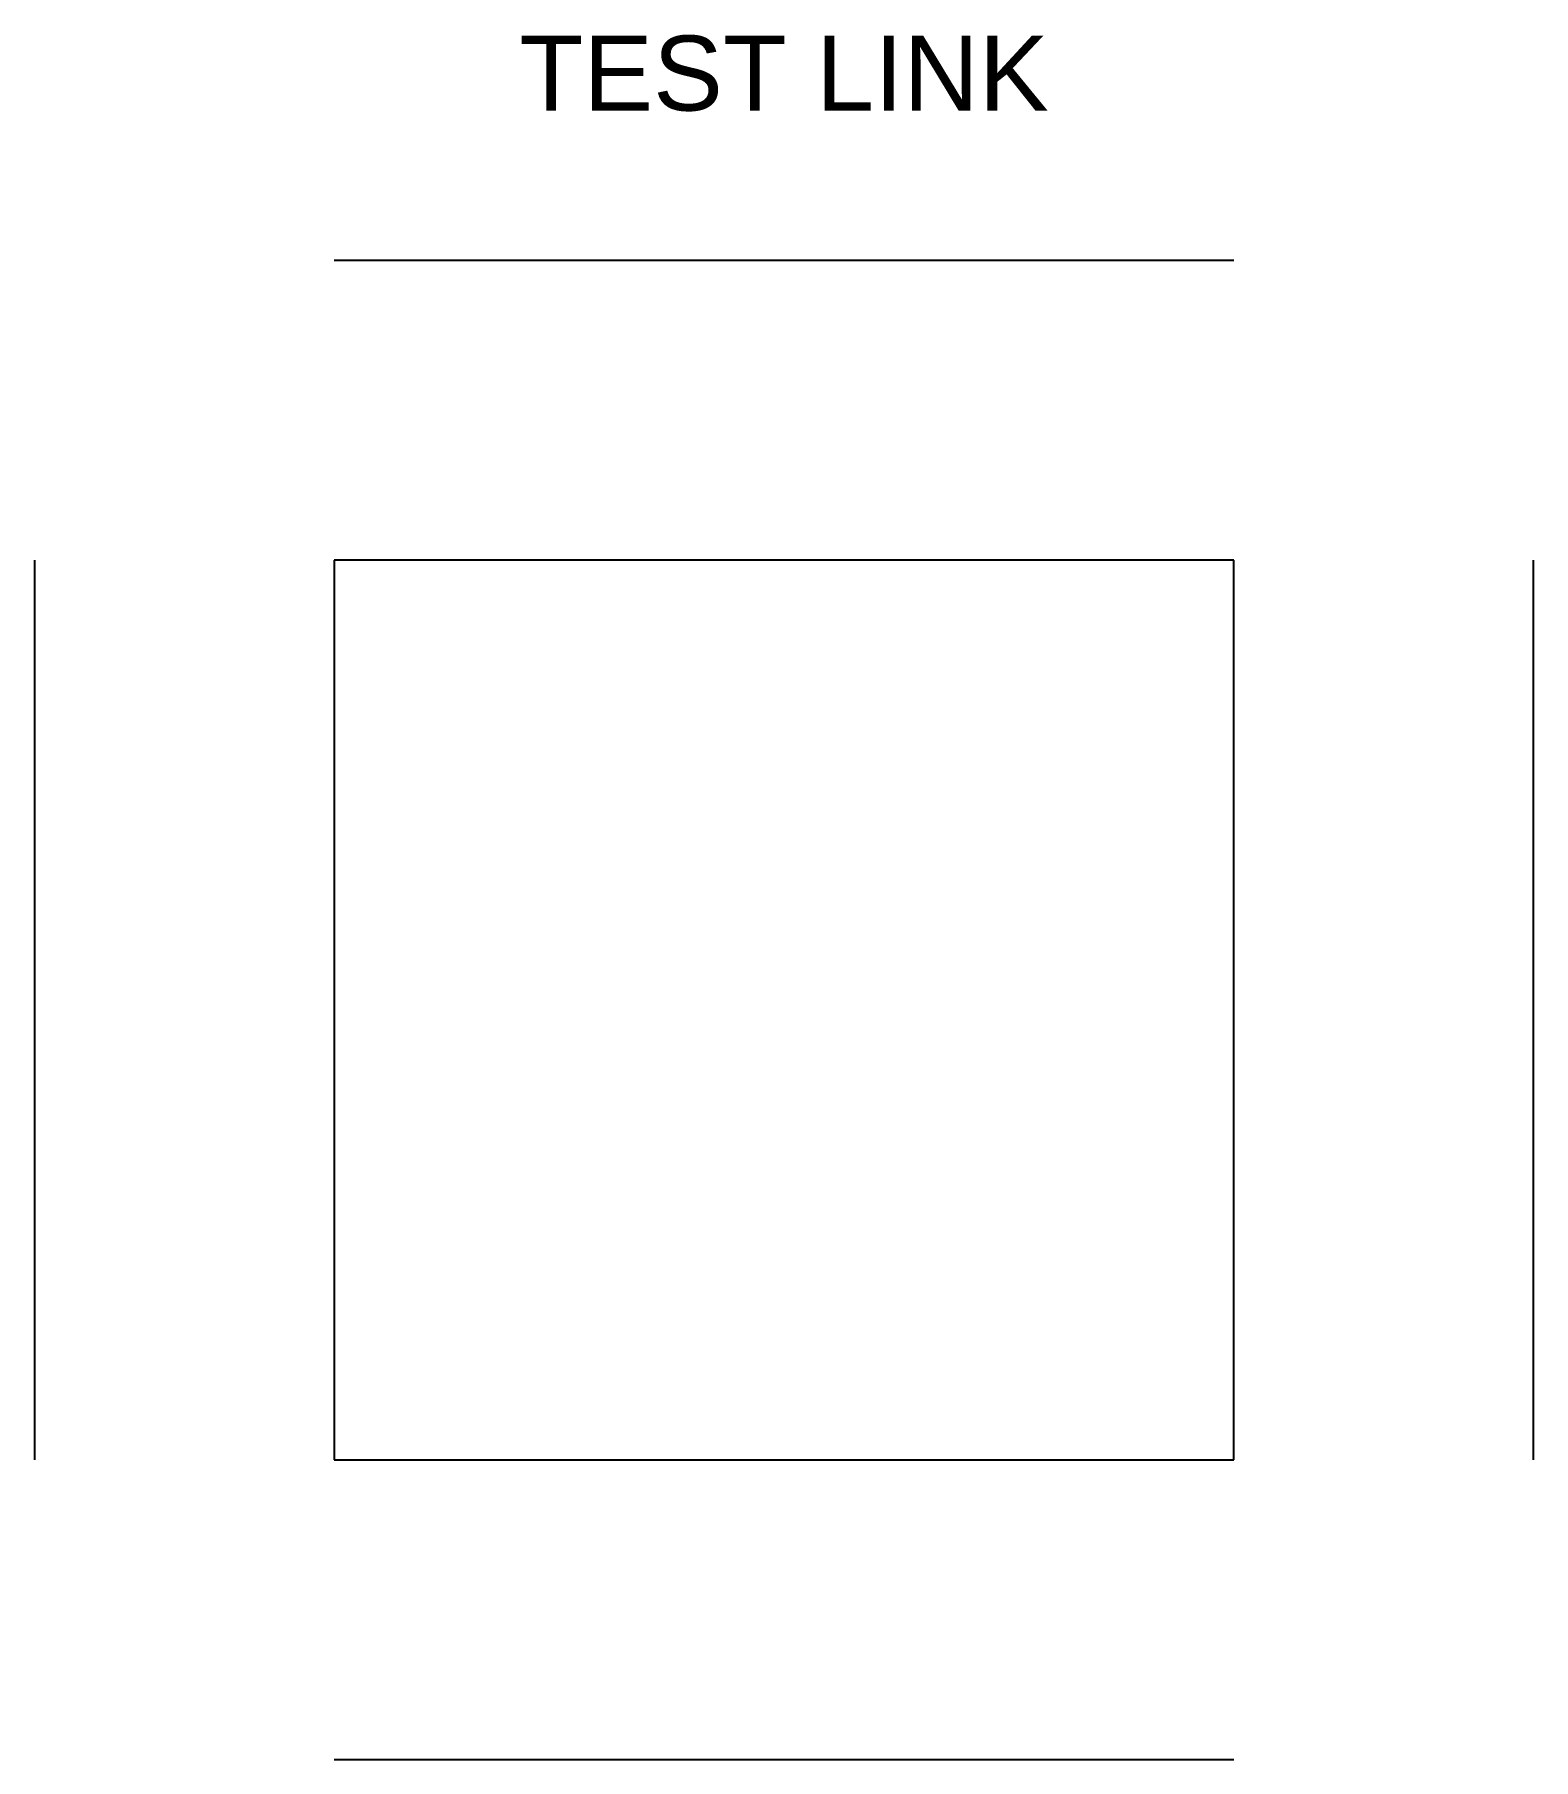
# Model space of a CAD drawing. Header units: inches. Extents: x -30 to 30, y -30 to 39.
import ezdxf

# ---------------------------------------------------------------- set-up
doc = ezdxf.new("R2010")
doc.units = ezdxf.units.IN
doc.header["$MEASUREMENT"] = 0
doc.styles.get("Standard").update_dxf_attribs({"font": 'arial.ttf'})

msp = doc.modelspace()

# ---------------------------------------------------------------- linework, layer by layer
at = {"color": 85, "true_color": 0x58ba48}
for p, q in [((18, 30), (-18, 30)), ((-30, 18), (-30, -18)), ((18, 18), (-18, 18)), ((-18, 18), (-18, -18)), ((18, -18), (18, 18)), ((30, -18), (30, 18)), ((-18, -18), (18, -18)), ((-18, -30), (18, -30))]:
    msp.add_line(p, q, dxfattribs=at)

# ---------------------------------------------------------------- texts
at = {"color": 85, "true_color": 0x58ba48, "insert": (0, 39), "char_height": 3, "attachment_point": 2}
msp.add_mtext_dynamic_manual_height_columns('TEST LINK', width=49.4383, gutter_width=1, heights=[0], dxfattribs=at)

doc.saveas('drawing.dxf')
